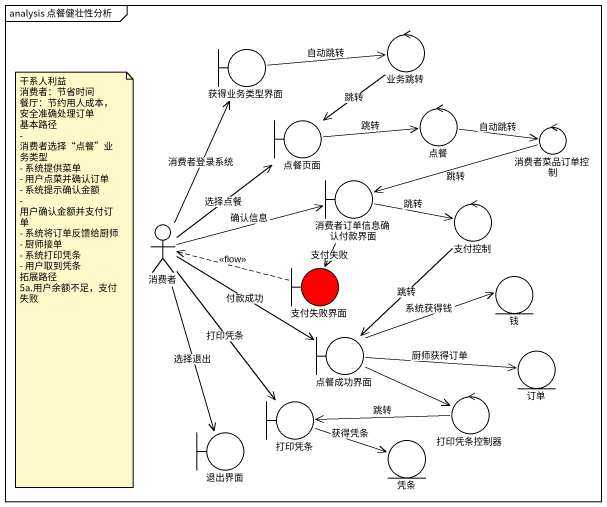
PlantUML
@startuml
mainframe analysis 点餐健壮性分析
boundary 获得业务类型界面
control 业务跳转
boundary 点餐页面
control 点餐
control 消费者菜品订单控制
boundary 消费者订单信息确认付款界面
control 支付控制
actor 消费者
boundary 支付失败界面 #FF0000
entity 钱
boundary 点餐成功界面
entity 订单
boundary 打印凭条
control 打印凭条控制器
boundary 退出界面
entity 凭条
获得业务类型界面 -right-> 业务跳转 : 自动跳转
业务跳转 --> 点餐页面 : 跳转
点餐页面 -right-> 点餐 : 跳转
点餐 -right-> 消费者菜品订单控制 : 自动跳转
消费者菜品订单控制 -left-> 消费者订单信息确认付款界面 : 跳转
消费者订单信息确认付款界面 -right-> 支付控制 : 跳转
消费者订单信息确认付款界面 --> 支付失败界面 : 支付失败
支付控制 --> 点餐成功界面 : 跳转
消费者 -up-> 获得业务类型界面 : 消费者登录系统
消费者 -up-> 点餐页面 : 选择点餐
消费者 -right-> 消费者订单信息确认付款界面 : 确认信息
消费者 -right-> 点餐成功界面 : 付款成功
消费者 --> 打印凭条 : 打印凭条
消费者 --> 退出界面 : 选择退出
支付失败界面 .left.> 消费者 : <<flow>>
点餐成功界面 -right-> 钱 : 系统获得钱
点餐成功界面 -right-> 订单 : 厨师获得订单
点餐成功界面 -right-> 打印凭条控制器
打印凭条 -right-> 凭条 : 获得凭条
打印凭条控制器 -left-> 打印凭条 : 跳转
note as N1
  干系人利益
  消费者：节省时间
  餐厅：节约用人成本，安全准确处理订单
  基本路径
  - 消费者选择“点餐”业务类型
  - 系统提供菜单
  - 用户点菜并确认订单
  - 系统提示确认金额
  - 用户确认金额并支付订单
  - 系统将订单反馈给厨师
  - 厨师接单
  - 系统打印凭条
  - 用户取到凭条
  拓展路径
  5a.用户余额不足，支付失败
end note
@enduml
